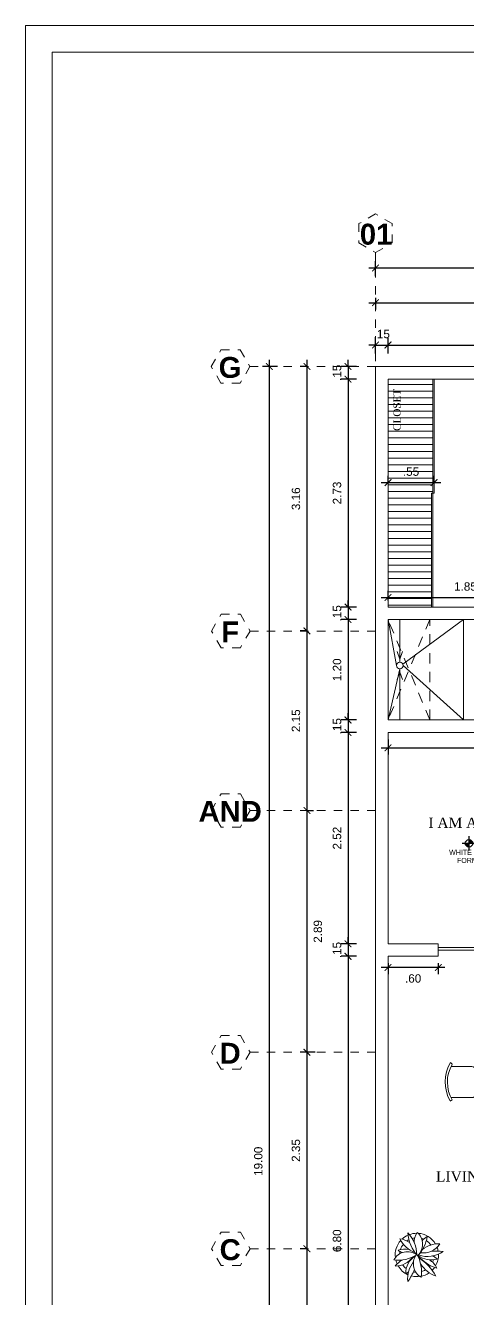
# Model space of a CAD drawing. Header units: millimetres. Extents: x -59 to 123, y 54 to 155.
# Drawn here: x -58.94 to -53.66, y 139.39 to 154.61 of the extents above; entities that cross this region are included whole.
import ezdxf

# ---------------------------------------------------------------- set-up
doc = ezdxf.new("R2010")
doc.units = ezdxf.units.MM
for name, pattern in [('ACAD_ISO02W100', [15, 12, -3]), ('CONTINUA', [0]), ('HIDDEN2', [0.1875, 0.125, -0.0625])]:
    doc.linetypes.add(name, pattern=pattern)
doc.layers.get('0').update_dxf_attribs({"lineweight": 9})
doc.layers.get('Defpoints').update_dxf_attribs({"lineweight": 0})
for name, color, linetype in [('A-COT', 8, 'Continuous'), ('A-IND niveles', 8, 'Continuous'), ('A-PROY', 8, 'HIDDEN2'), ('A-TEX 010', 7, 'Continuous')]:
    doc.layers.add(name, color=color, linetype=linetype)
for name, color, linetype, lineweight in [('DET-CORTE', 86, 'Continuous', 50), ('EJES', 6, 'ACAD_ISO02W100', 5), ('HP-Mobiliario', 251, 'Continuous', 0), ('mobiliario', 7, 'Continuous', 0), ('MUROS', 7, 'Continuous', 80), ('TEXTO1', 7, 'Continuous', 0), ('VIDRIO', 7, 'Continuous', 5)]:
    doc.layers.add(name, color=color, linetype=linetype, lineweight=lineweight)
doc.styles.add('ARIAL', font='arial.ttf')
doc.styles.add('ROMANS', font='ROMANS.SHX', dxfattribs={"width": 1.35, "height": 0.29})
doc.styles.add('STILUS', font='arial.ttf')
doc.styles.add('style1', font='arial.ttf', dxfattribs={"height": 0.1})
doc.dimstyles.new('luis1', dxfattribs={"dimtxt": 0.1, "dimasz": 0.08, "dimexe": 0.08, "dimexo": 0.08, "dimgap": 0.08, "dimtad": 2, "dimzin": 4, "dimdsep": 46, "dimtxsty": 'style1', "dimblk": 'ARCHTICK', "dimcen": 2, "dimdle": 0.08, "dimclrd": 256, "dimclre": 256, "dimclrt": 256, "dimadec": 0, "dimazin": 1, "dimtfac": 1, "dimtix": 1, "dimtmove": 0, "dimatfit": 3, "dimfxl": 1, "dimtolj": 1, "dimarcsym": 0})

# ---------------------------------------------------------------- blocks, each defined once
blk = doc.blocks.new('A$C5137030B')
at = {"layer": 'mobiliario'}
for p, q in [((0.51, 2.162), (0.525, 2.141)), ((0.551, 2.149), (0.551, 1.905)), ((0.923, 1.905), (0.923, 2.149)), ((0.95, 2.141), (0.971, 2.158)), ((0.383, 0.375), (0.383, 1.845)), ((0.383, 1.845), (1.101, 1.845)), ((0.588, 1.868), (0.886, 1.868)), ((1.101, 1.845), (1.101, 0.375)), ((0.083, 1.666), (0.066, 1.688)), ((1.402, 1.688), (1.157, 1.688)), ((1.415, 1.729), (1.393, 1.715)), ((0.319, 1.639), (0.075, 1.639)), ((0.356, 1.305), (0.356, 1.602)), ((1.12, 1.651), (1.12, 1.353)), ((0.062, 1.227), (0.083, 1.241)), ((0.075, 1.268), (0.319, 1.268)), ((1.157, 1.316), (1.402, 1.316)), ((1.393, 1.29), (1.41, 1.268)), ((0.083, 0.942), (0.066, 0.964)), ((0.319, 0.915), (0.075, 0.915)), ((1.12, 0.927), (1.12, 0.629)), ((1.402, 0.964), (1.157, 0.964)), ((1.415, 1.005), (1.393, 0.99)), ((0.356, 0.581), (0.356, 0.878)), ((0.062, 0.503), (0.083, 0.517)), ((0.075, 0.544), (0.319, 0.544)), ((1.157, 0.592), (1.402, 0.592)), ((1.393, 0.565), (1.41, 0.544)), ((1.101, 0.375), (0.383, 0.375)), ((0.561, 0.319), (0.561, 0.075)), ((0.896, 0.356), (0.598, 0.356)), ((0.933, 0.075), (0.933, 0.319)), ((0.535, 0.083), (0.513, 0.066)), ((0.974, 0.062), (0.959, 0.083))]:
    blk.add_line(p, q, dxfattribs=at)
for centre, radius, start, end in [((0.737, 1.776), 0.448, 58.5054, 120.4019), ((0.737, 1.776), 0.421, 60.0817, 120.6821), ((0.588, 1.905), 0.0372, 180, 270), ((0.886, 1.905), 0.0372, 270, 0), ((0.448, 1.454), 0.448, 148.5054, 210.4019), ((1.157, 1.651), 0.0372, 90, 180), ((1.028, 1.502), 0.421, 330.0817, 30.6821), ((1.028, 1.502), 0.448, 328.5054, 30.4019), ((0.448, 1.454), 0.421, 150.0817, 210.6821), ((0.319, 1.602), 0.0372, 0, 90), ((0.319, 1.305), 0.0372, 270, 0), ((1.157, 1.353), 0.0372, 180, 270), ((0.448, 0.729), 0.448, 148.5054, 210.4019), ((0.448, 0.729), 0.421, 150.0817, 210.6821), ((0.319, 0.878), 0.0372, 0, 90), ((1.157, 0.927), 0.0372, 90, 180), ((1.028, 0.778), 0.421, 330.0817, 30.6821), ((1.028, 0.778), 0.448, 328.5054, 30.4019), ((1.157, 0.629), 0.0372, 180, 270), ((0.319, 0.581), 0.0372, 270, 0), ((0.598, 0.319), 0.0372, 90, 180), ((0.896, 0.319), 0.0372, 0, 90), ((0.747, 0.448), 0.448, 238.5054, 300.4019), ((0.747, 0.448), 0.421, 240.0817, 300.6821)]:
    blk.add_arc(centre, radius, start, end, dxfattribs=at)
blk = doc.blocks.new('A$C35FC679C')
at = {"layer": 'mobiliario'}
for centre, major_axis, start_param, end_param in [((0.275, 0.318), (-0.183, 0.183), 0.051086, 0.909468), ((0.37, 0.655), (0.234, 0.234), 2.807945, 3.559162), ((0.053, 0.276), (-0.166, 0.166), -1.394739, -0.871978), ((0.275, 0.318), (-0.183, 0.183), -0.365862, -0.03183), ((0.275, 0.318), (0.146, 0.146), 1.271239, 1.398804), ((0.576, 0.594), (0.288, 0.288), 2.381853, 3.132124), ((-0.132, 0.308), (-0.288, 0.288), 3.952649, 4.669739), ((0.275, 0.318), (0.183, 0.183), 0.797223, 1.134269), ((0.275, 0.318), (0.146, 0.146), 0.909973, 1.067965), ((0.43, 0.479), (-0.132, 0.132), 0.167501, 0.86755), ((0.157, 0.446), (-0.132, 0.132), 3.094325, 4.784748), ((-0.091, 0.63), (0.353, 0.353), 4.785521, 5.315946), ((0.275, 0.318), (0.183, 0.183), 6.02824, 7.016873), ((0.275, 0.318), (-0.146, 0.146), -1.199158, -1.042094), ((0.518, 0.347), (0.16, 0.16), 1.337852, 1.698718), ((0.275, 0.318), (-0.146, 0.146), 4.538164, 4.923401), ((0.164, 0.17), (-0.132, 0.132), -1.418119, 0.293643), ((0.052, 0.662), (0.288, 0.288), 3.797997, 4.502305), ((0.14, 0.114), (-0.194, 0.194), -0.937031, -0.455009), ((0.191, 0.58), (0.177, 0.177), 3.331376, 3.563389), ((0.275, 0.318), (-0.146, 0.146), 0.584922, 0.72824), ((0.275, 0.318), (0.146, 0.146), 1.683254, 2.05202), ((0.377, 0.104), (-0.166, 0.166), -0.270571, 0.843169), ((0.42, 0.212), (0.132, 0.132), 1.775543, 3.400298), ((-0.076, 0.117), (-0.288, 0.288), 3.763059, 4.467367), ((0.447, 0.534), (0.194, 0.194), 3.309542, 4.190301), ((0.663, 0.637), (0.353, 0.353), 3.077982, 3.622898), ((0.397, 0.647), (0.245, 0.245), 3.630658, 4.513959), ((0.351, 0.577), (-0.166, 0.166), 2.21188, 3.369461), ((0.544, 0.122), (0.234, 0.234), 0.766198, 1.445373), ((0.502, -0.232), (-0.422, 0.422), -0.932448, -0.695335), ((0.365, 0.073), (0.177, 0.177), 0.122703, 0.408865), ((0.275, 0.318), (0.146, 0.146), 5.381139, 5.463081), ((0.275, 0.318), (0.183, 0.183), 4.969783, 5.537943), ((0.275, 0.318), (0.183, 0.183), 5.676028, 5.861613), ((0.018, 0.436), (0.177, 0.177), 3.921465, 4.892716), ((0.235, 0.02), (-0.194, 0.194), -0.261765, 0.135081), ((0.275, 0.318), (0.183, 0.183), 2.599723, 2.77898), ((0.275, 0.318), (-0.183, 0.183), 1.311404, 1.930218), ((0.275, 0.318), (-0.146, 0.146), 1.092541, 1.137504), ((0.275, 0.318), (-0.146, 0.146), 1.385002, 1.687797), ((0.511, 0.03), (-0.245, 0.245), 0.133267, 0.873255), ((-0.021, -0.222), (0.422, 0.422), 6.001395, 6.507374), ((0.615, 0.394), (0.245, 0.245), 2.917221, 3.59382), ((0.308, 0.066), (0.16, 0.16), 5.927989, 6.537035), ((0.275, 0.318), (0.146, 0.146), 4.730852, 4.837244), ((0.275, 0.318), (0.183, 0.183), 4.706544, 4.887542), ((0.275, 0.318), (-0.146, 0.146), 3.492902, 3.652356), ((-0.044, 0.364), (0.234, 0.234), 4.523092, 4.652415), ((-0.311, 0.359), (0.422, 0.422), 4.851626, 5.129163), ((0.275, 0.318), (0.183, 0.183), 3.671632, 4.53098), ((0.275, 0.318), (0.146, 0.146), 3.725409, 3.865505), ((0.275, 0.318), (-0.146, 0.146), 2.629977, 2.881634)]:
    blk.add_ellipse(centre, major_axis=major_axis, ratio=1, start_param=start_param, end_param=end_param, dxfattribs=at)
blk = doc.blocks.new('A$C37766BCA')
blk.add_line((0, 0.181), (1.22, 0.181))
blk.add_lwpolyline([(0.174, 0), (0.174, 0.361)])
at = {"const_width": 0.0923}
for points in [[(0.128, 0.181, 0.414214), (0.174, 0.135)], [(0.221, 0.181, 0.414214), (0.174, 0.227, 0.414214)]]:
    blk.add_lwpolyline(points, format="xyb", dxfattribs=at)
blk.add_circle((0.174, 0.181), 0.0923)
blk = doc.blocks.new('_ArchTick')
at = {"color": 0, "linetype": 'ByBlock', "const_width": 0.15}
blk.add_lwpolyline([(-0.5, -0.5), (0.5, 0.5)], dxfattribs=at)
blk = doc.blocks.new('*D166')
at = {"layer": 'A-COT', "linetype": 'Continuous', "lineweight": -2, "transparency": 16777216}
for p, q in [((-54.756, 150.689), (-54.756, 150.869)), ((-54.606, 150.689), (-54.606, 150.869)), ((-54.756, 150.789), (-54.836, 150.789)), ((-54.756, 150.789), (-54.606, 150.789)), ((-54.606, 150.789), (-54.526, 150.789))]:
    blk.add_line(p, q, dxfattribs=at)
at = {"layer": 'Defpoints', "color": 0, "linetype": 'CONTINUA', "transparency": 16777216}
for p in [(-54.606, 150.789), (-54.756, 150.532), (-54.606, 150.382)]:
    blk.add_point(p, dxfattribs=at)
at = {"layer": 'A-COT', "linetype": 'CONTINUA', "lineweight": -2, "transparency": 16777216, "xscale": 0.08, "yscale": 0.08, "zscale": 0.08}
blk.add_blockref('_ArchTick', (-54.756, 150.789), dxfattribs=at)
at = {"layer": 'A-COT', "linetype": 'CONTINUA', "lineweight": -2, "transparency": 16777216, "xscale": 0.08, "yscale": 0.08, "zscale": 0.08, "rotation": 180}
blk.add_blockref('_ArchTick', (-54.606, 150.789), dxfattribs=at)
at = {"layer": 'A-COT', "linetype": 'CONTINUA', "lineweight": 5, "transparency": 16777216, "insert": (-54.681, 150.92), "char_height": 0.1, "attachment_point": 5, "style": 'style1'}
blk.add_mtext('\\A1;.15', dxfattribs=at)
blk = doc.blocks.new('*D167')
at = {"layer": 'A-COT', "linetype": 'Continuous', "lineweight": -2, "transparency": 16777216}
for p, q in [((-54.756, 151.61), (-54.756, 151.79)), ((-46.256, 151.61), (-46.256, 151.79)), ((-54.836, 151.71), (-46.176, 151.71))]:
    blk.add_line(p, q, dxfattribs=at)
at = {"layer": 'Defpoints', "color": 0, "linetype": 'CONTINUA', "transparency": 16777216}
for p in [(-46.256, 151.71), (-54.756, 150.532), (-46.256, 150.532)]:
    blk.add_point(p, dxfattribs=at)
at = {"layer": 'A-COT', "linetype": 'CONTINUA', "lineweight": -2, "transparency": 16777216, "xscale": 0.08, "yscale": 0.08, "zscale": 0.08, "rotation": 180}
blk.add_blockref('_ArchTick', (-54.756, 151.71), dxfattribs=at)
at = {"layer": 'A-COT', "linetype": 'CONTINUA', "lineweight": -2, "transparency": 16777216, "xscale": 0.08, "yscale": 0.08, "zscale": 0.08}
blk.add_blockref('_ArchTick', (-46.256, 151.71), dxfattribs=at)
at = {"layer": 'A-COT', "linetype": 'CONTINUA', "lineweight": 5, "transparency": 16777216, "insert": (-50.506, 151.841), "char_height": 0.1, "attachment_point": 5, "style": 'style1'}
blk.add_mtext('\\A1;8.50', dxfattribs=at)
blk = doc.blocks.new('*D168')
at = {"layer": 'A-COT', "linetype": 'Continuous', "lineweight": -2, "transparency": 16777216}
for p, q in [((-54.984, 150.532), (-55.164, 150.532)), ((-55.084, 150.532), (-55.084, 150.612)), ((-55.084, 150.532), (-55.084, 150.382)), ((-54.984, 150.382), (-55.164, 150.382)), ((-55.084, 150.382), (-55.084, 150.302))]:
    blk.add_line(p, q, dxfattribs=at)
at = {"layer": 'Defpoints', "color": 0, "linetype": 'CONTINUA', "transparency": 16777216}
for p in [(-54.831, 150.532), (-55.084, 150.382), (-54.681, 150.382)]:
    blk.add_point(p, dxfattribs=at)
at = {"layer": 'A-COT', "linetype": 'CONTINUA', "lineweight": -2, "transparency": 16777216, "xscale": 0.08, "yscale": 0.08, "zscale": 0.08}
for p, rotation in [((-55.084, 150.532), 270), ((-55.084, 150.382), 90)]:
    blk.add_blockref('_ArchTick', p, dxfattribs=dict(at, rotation=rotation))
at = {"layer": 'A-COT', "linetype": 'CONTINUA', "lineweight": 5, "transparency": 16777216, "insert": (-55.215, 150.457), "char_height": 0.1, "attachment_point": 5, "rotation": 90, "style": 'style1'}
blk.add_mtext('\\A1;.15', dxfattribs=at)
blk = doc.blocks.new('*D170')
at = {"layer": 'A-COT', "linetype": 'Continuous', "lineweight": -2, "transparency": 16777216}
for p, q in [((-55.925, 150.532), (-56.105, 150.532)), ((-56.025, 150.612), (-56.025, 131.452)), ((-55.925, 131.532), (-56.105, 131.532))]:
    blk.add_line(p, q, dxfattribs=at)
at = {"layer": 'Defpoints', "color": 0, "linetype": 'CONTINUA', "transparency": 16777216}
for p in [(-54.756, 150.532), (-56.025, 131.532), (-54.756, 131.532)]:
    blk.add_point(p, dxfattribs=at)
at = {"layer": 'A-COT', "linetype": 'CONTINUA', "lineweight": -2, "transparency": 16777216, "xscale": 0.08, "yscale": 0.08, "zscale": 0.08}
for p, rotation in [((-56.025, 150.532), 90), ((-56.025, 131.532), 270)]:
    blk.add_blockref('_ArchTick', p, dxfattribs=dict(at, rotation=rotation))
at = {"layer": 'A-COT', "linetype": 'CONTINUA', "lineweight": 5, "transparency": 16777216, "insert": (-56.156, 141.032), "char_height": 0.1, "attachment_point": 5, "rotation": 90, "style": 'style1'}
blk.add_mtext('\\A1;19.00', dxfattribs=at)
blk = doc.blocks.new('*D182')
at = {"layer": 'A-COT', "linetype": 'Continuous', "lineweight": -2, "transparency": 16777216}
for p, q in [((-54.984, 150.382), (-55.164, 150.382)), ((-55.084, 150.462), (-55.084, 147.577)), ((-54.984, 147.657), (-55.164, 147.657))]:
    blk.add_line(p, q, dxfattribs=at)
at = {"layer": 'Defpoints', "color": 0, "linetype": 'CONTINUA', "transparency": 16777216}
for p in [(-54.681, 150.382), (-55.084, 147.657), (-54.681, 147.657)]:
    blk.add_point(p, dxfattribs=at)
at = {"layer": 'A-COT', "linetype": 'CONTINUA', "lineweight": -2, "transparency": 16777216, "xscale": 0.08, "yscale": 0.08, "zscale": 0.08}
for p, rotation in [((-55.084, 150.382), 90), ((-55.084, 147.657), 270)]:
    blk.add_blockref('_ArchTick', p, dxfattribs=dict(at, rotation=rotation))
at = {"layer": 'A-COT', "linetype": 'CONTINUA', "lineweight": 5, "transparency": 16777216, "insert": (-55.215, 149.02), "char_height": 0.1, "attachment_point": 5, "rotation": 90, "style": 'style1'}
blk.add_mtext('\\A1;2.73', dxfattribs=at)
blk = doc.blocks.new('*D183')
at = {"layer": 'A-COT', "linetype": 'Continuous', "lineweight": -2, "transparency": 16777216}
for p, q in [((-54.984, 147.657), (-55.164, 147.657)), ((-55.084, 147.657), (-55.084, 147.737)), ((-55.084, 147.657), (-55.084, 147.507)), ((-54.984, 147.507), (-55.164, 147.507)), ((-55.084, 147.507), (-55.084, 147.427))]:
    blk.add_line(p, q, dxfattribs=at)
at = {"layer": 'Defpoints', "color": 0, "linetype": 'CONTINUA', "transparency": 16777216}
for p in [(-54.681, 147.657), (-55.084, 147.507), (-54.681, 147.507)]:
    blk.add_point(p, dxfattribs=at)
at = {"layer": 'A-COT', "linetype": 'CONTINUA', "lineweight": -2, "transparency": 16777216, "xscale": 0.08, "yscale": 0.08, "zscale": 0.08}
for p, rotation in [((-55.084, 147.657), 270), ((-55.084, 147.507), 90)]:
    blk.add_blockref('_ArchTick', p, dxfattribs=dict(at, rotation=rotation))
at = {"layer": 'A-COT', "linetype": 'CONTINUA', "lineweight": 5, "transparency": 16777216, "insert": (-55.215, 147.582), "char_height": 0.1, "attachment_point": 5, "rotation": 90, "style": 'style1'}
blk.add_mtext('\\A1;.15', dxfattribs=at)
blk = doc.blocks.new('*D184')
at = {"layer": 'A-COT', "linetype": 'Continuous', "lineweight": -2, "transparency": 16777216}
for p, q in [((-54.984, 147.507), (-55.164, 147.507)), ((-55.084, 147.587), (-55.084, 146.227)), ((-54.984, 146.307), (-55.164, 146.307))]:
    blk.add_line(p, q, dxfattribs=at)
at = {"layer": 'Defpoints', "color": 0, "linetype": 'CONTINUA', "transparency": 16777216}
for p in [(-54.681, 147.507), (-55.084, 146.307), (-54.681, 146.307)]:
    blk.add_point(p, dxfattribs=at)
at = {"layer": 'A-COT', "linetype": 'CONTINUA', "lineweight": -2, "transparency": 16777216, "xscale": 0.08, "yscale": 0.08, "zscale": 0.08}
for p, rotation in [((-55.084, 147.507), 90), ((-55.084, 146.307), 270)]:
    blk.add_blockref('_ArchTick', p, dxfattribs=dict(at, rotation=rotation))
at = {"layer": 'A-COT', "linetype": 'CONTINUA', "lineweight": 5, "transparency": 16777216, "insert": (-55.215, 146.907), "char_height": 0.1, "attachment_point": 5, "rotation": 90, "style": 'style1'}
blk.add_mtext('\\A1;1.20', dxfattribs=at)
blk = doc.blocks.new('*D185')
at = {"layer": 'A-COT', "linetype": 'Continuous', "lineweight": -2, "transparency": 16777216}
for p, q in [((-54.984, 146.307), (-55.164, 146.307)), ((-55.084, 146.307), (-55.084, 146.387)), ((-55.084, 146.307), (-55.084, 146.157)), ((-54.984, 146.157), (-55.164, 146.157)), ((-55.084, 146.157), (-55.084, 146.077))]:
    blk.add_line(p, q, dxfattribs=at)
at = {"layer": 'Defpoints', "color": 0, "linetype": 'CONTINUA', "transparency": 16777216}
for p in [(-54.681, 146.307), (-55.084, 146.157), (-54.681, 146.157)]:
    blk.add_point(p, dxfattribs=at)
at = {"layer": 'A-COT', "linetype": 'CONTINUA', "lineweight": -2, "transparency": 16777216, "xscale": 0.08, "yscale": 0.08, "zscale": 0.08}
for p, rotation in [((-55.084, 146.307), 270), ((-55.084, 146.157), 90)]:
    blk.add_blockref('_ArchTick', p, dxfattribs=dict(at, rotation=rotation))
at = {"layer": 'A-COT', "linetype": 'CONTINUA', "lineweight": 5, "transparency": 16777216, "insert": (-55.215, 146.232), "char_height": 0.1, "attachment_point": 5, "rotation": 90, "style": 'style1'}
blk.add_mtext('\\A1;.15', dxfattribs=at)
blk = doc.blocks.new('*D186')
at = {"layer": 'A-COT', "linetype": 'Continuous', "lineweight": -2, "transparency": 16777216}
for p, q in [((-55.084, 146.237), (-55.084, 143.552)), ((-54.984, 146.157), (-55.164, 146.157)), ((-54.984, 143.632), (-55.164, 143.632))]:
    blk.add_line(p, q, dxfattribs=at)
at = {"layer": 'Defpoints', "color": 0, "linetype": 'CONTINUA', "transparency": 16777216}
for p in [(-54.681, 146.157), (-55.084, 143.632), (-54.681, 143.632)]:
    blk.add_point(p, dxfattribs=at)
at = {"layer": 'A-COT', "linetype": 'CONTINUA', "lineweight": -2, "transparency": 16777216, "xscale": 0.08, "yscale": 0.08, "zscale": 0.08}
for p, rotation in [((-55.084, 146.157), 90), ((-55.084, 143.632), 270)]:
    blk.add_blockref('_ArchTick', p, dxfattribs=dict(at, rotation=rotation))
at = {"layer": 'A-COT', "linetype": 'CONTINUA', "lineweight": 5, "transparency": 16777216, "insert": (-55.215, 144.895), "char_height": 0.1, "attachment_point": 5, "rotation": 90, "style": 'style1'}
blk.add_mtext('\\A1;2.52', dxfattribs=at)
blk = doc.blocks.new('*D187')
at = {"layer": 'A-COT', "linetype": 'Continuous', "lineweight": -2, "transparency": 16777216}
for p, q in [((-55.084, 143.632), (-55.084, 143.712)), ((-54.984, 143.632), (-55.164, 143.632)), ((-55.084, 143.632), (-55.084, 143.482)), ((-54.984, 143.482), (-55.164, 143.482)), ((-55.084, 143.482), (-55.084, 143.402))]:
    blk.add_line(p, q, dxfattribs=at)
at = {"layer": 'Defpoints', "color": 0, "linetype": 'CONTINUA', "transparency": 16777216}
for p in [(-54.681, 143.632), (-55.084, 143.482), (-54.681, 143.482)]:
    blk.add_point(p, dxfattribs=at)
at = {"layer": 'A-COT', "linetype": 'CONTINUA', "lineweight": -2, "transparency": 16777216, "xscale": 0.08, "yscale": 0.08, "zscale": 0.08}
for p, rotation in [((-55.084, 143.632), 270), ((-55.084, 143.482), 90)]:
    blk.add_blockref('_ArchTick', p, dxfattribs=dict(at, rotation=rotation))
at = {"layer": 'A-COT', "linetype": 'CONTINUA', "lineweight": 5, "transparency": 16777216, "insert": (-55.215, 143.557), "char_height": 0.1, "attachment_point": 5, "rotation": 90, "style": 'style1'}
blk.add_mtext('\\A1;.15', dxfattribs=at)
blk = doc.blocks.new('*D188')
at = {"layer": 'A-COT', "linetype": 'Continuous', "lineweight": -2, "transparency": 16777216}
for p, q in [((-55.084, 143.562), (-55.084, 136.602)), ((-54.984, 143.482), (-55.164, 143.482)), ((-54.984, 136.682), (-55.164, 136.682))]:
    blk.add_line(p, q, dxfattribs=at)
at = {"layer": 'Defpoints', "color": 0, "linetype": 'CONTINUA', "transparency": 16777216}
for p in [(-54.681, 143.482), (-55.084, 136.682), (-54.681, 136.682)]:
    blk.add_point(p, dxfattribs=at)
at = {"layer": 'A-COT', "linetype": 'CONTINUA', "lineweight": -2, "transparency": 16777216, "xscale": 0.08, "yscale": 0.08, "zscale": 0.08}
for p, rotation in [((-55.084, 143.482), 90), ((-55.084, 136.682), 270)]:
    blk.add_blockref('_ArchTick', p, dxfattribs=dict(at, rotation=rotation))
at = {"layer": 'A-COT', "linetype": 'CONTINUA', "lineweight": 5, "transparency": 16777216, "insert": (-55.215, 140.082), "char_height": 0.1, "attachment_point": 5, "rotation": 90, "style": 'style1'}
blk.add_mtext('\\A1;6.80', dxfattribs=at)
blk = doc.blocks.new('*D192')
at = {"layer": 'A-COT', "linetype": 'Continuous', "lineweight": -2, "transparency": 16777216}
for p, q in [((-54.606, 150.689), (-54.606, 150.869)), ((-49.306, 150.689), (-49.306, 150.869)), ((-54.686, 150.789), (-49.226, 150.789))]:
    blk.add_line(p, q, dxfattribs=at)
at = {"layer": 'Defpoints', "color": 0, "linetype": 'CONTINUA', "transparency": 16777216}
for p in [(-49.306, 150.789), (-54.606, 150.382), (-49.306, 150.382)]:
    blk.add_point(p, dxfattribs=at)
at = {"layer": 'A-COT', "linetype": 'CONTINUA', "lineweight": -2, "transparency": 16777216, "xscale": 0.08, "yscale": 0.08, "zscale": 0.08, "rotation": 180}
blk.add_blockref('_ArchTick', (-54.606, 150.789), dxfattribs=at)
at = {"layer": 'A-COT', "linetype": 'CONTINUA', "lineweight": -2, "transparency": 16777216, "xscale": 0.08, "yscale": 0.08, "zscale": 0.08}
blk.add_blockref('_ArchTick', (-49.306, 150.789), dxfattribs=at)
at = {"layer": 'A-COT', "linetype": 'CONTINUA', "lineweight": 5, "transparency": 16777216, "insert": (-51.956, 150.92), "char_height": 0.1, "attachment_point": 5, "style": 'style1'}
blk.add_mtext('\\A1;5.30', dxfattribs=at)
blk = doc.blocks.new('*D219')
at = {"layer": 'A-COT', "linetype": 'Continuous', "lineweight": -2, "transparency": 16777216}
for p, q in [((-54.686, 149.144), (-53.976, 149.144)), ((-54.606, 149.144), (-54.606, 149.224)), ((-54.056, 149.144), (-54.056, 149.224))]:
    blk.add_line(p, q, dxfattribs=at)
at = {"layer": 'Defpoints', "color": 0, "linetype": 'CONTINUA', "transparency": 16777216}
for p in [(-54.606, 149.129), (-54.056, 149.144), (-54.056, 149.129)]:
    blk.add_point(p, dxfattribs=at)
at = {"layer": 'A-COT', "linetype": 'CONTINUA', "lineweight": -2, "transparency": 16777216, "xscale": 0.08, "yscale": 0.08, "zscale": 0.08, "rotation": 180}
blk.add_blockref('_ArchTick', (-54.606, 149.144), dxfattribs=at)
at = {"layer": 'A-COT', "linetype": 'CONTINUA', "lineweight": -2, "transparency": 16777216, "xscale": 0.08, "yscale": 0.08, "zscale": 0.08}
blk.add_blockref('_ArchTick', (-54.056, 149.144), dxfattribs=at)
at = {"layer": 'A-COT', "linetype": 'CONTINUA', "lineweight": 5, "transparency": 16777216, "insert": (-54.331, 149.275), "char_height": 0.1, "attachment_point": 5, "style": 'style1'}
blk.add_mtext('\\A1;.55', dxfattribs=at)
blk = doc.blocks.new('*D220')
at = {"layer": 'A-COT', "linetype": 'Continuous', "lineweight": -2, "transparency": 16777216}
for p, q in [((-54.686, 147.771), (-52.676, 147.771)), ((-54.606, 147.737), (-54.606, 147.851)), ((-52.756, 147.737), (-52.756, 147.851))]:
    blk.add_line(p, q, dxfattribs=at)
at = {"layer": 'Defpoints', "color": 0, "linetype": 'CONTINUA', "transparency": 16777216}
for p in [(-52.756, 147.771), (-54.606, 147.657), (-52.756, 147.657)]:
    blk.add_point(p, dxfattribs=at)
at = {"layer": 'A-COT', "linetype": 'CONTINUA', "lineweight": -2, "transparency": 16777216, "xscale": 0.08, "yscale": 0.08, "zscale": 0.08, "rotation": 180}
blk.add_blockref('_ArchTick', (-54.606, 147.771), dxfattribs=at)
at = {"layer": 'A-COT', "linetype": 'CONTINUA', "lineweight": -2, "transparency": 16777216, "xscale": 0.08, "yscale": 0.08, "zscale": 0.08}
blk.add_blockref('_ArchTick', (-52.756, 147.771), dxfattribs=at)
at = {"layer": 'A-COT', "linetype": 'CONTINUA', "lineweight": 5, "transparency": 16777216, "insert": (-53.681, 147.902), "char_height": 0.1, "attachment_point": 5, "style": 'style1'}
blk.add_mtext('\\A1;1.85', dxfattribs=at)
blk = doc.blocks.new('*D239')
at = {"layer": 'A-COT', "linetype": 'Continuous', "lineweight": -2, "transparency": 16777216}
for p, q in [((-54.686, 145.973), (-51.926, 145.973)), ((-54.606, 146.073), (-54.606, 145.893)), ((-52.006, 146.073), (-52.006, 145.893))]:
    blk.add_line(p, q, dxfattribs=at)
at = {"layer": 'Defpoints', "color": 0, "linetype": 'CONTINUA', "transparency": 16777216}
for p in [(-54.606, 146.157), (-52.006, 146.157), (-52.006, 145.973)]:
    blk.add_point(p, dxfattribs=at)
at = {"layer": 'A-COT', "linetype": 'CONTINUA', "lineweight": -2, "transparency": 16777216, "xscale": 0.08, "yscale": 0.08, "zscale": 0.08, "rotation": 180}
blk.add_blockref('_ArchTick', (-54.606, 145.973), dxfattribs=at)
at = {"layer": 'A-COT', "linetype": 'CONTINUA', "lineweight": -2, "transparency": 16777216, "xscale": 0.08, "yscale": 0.08, "zscale": 0.08}
blk.add_blockref('_ArchTick', (-52.006, 145.973), dxfattribs=at)
at = {"layer": 'A-COT', "linetype": 'CONTINUA', "lineweight": 5, "transparency": 16777216, "insert": (-53.306, 145.842), "char_height": 0.1, "attachment_point": 5, "style": 'style1'}
blk.add_mtext('\\A1;2.60', dxfattribs=at)
blk = doc.blocks.new('*D267')
at = {"layer": 'A-COT', "linetype": 'Continuous', "lineweight": -2, "transparency": 16777216}
for p, q in [((-53.926, 143.348), (-54.686, 143.348)), ((-54.606, 143.402), (-54.606, 143.268)), ((-54.006, 143.402), (-54.006, 143.268))]:
    blk.add_line(p, q, dxfattribs=at)
at = {"layer": 'Defpoints', "color": 0, "linetype": 'CONTINUA', "transparency": 16777216}
for p in [(-54.606, 143.482), (-54.606, 143.348), (-54.006, 143.482)]:
    blk.add_point(p, dxfattribs=at)
at = {"layer": 'A-COT', "linetype": 'CONTINUA', "lineweight": -2, "transparency": 16777216, "xscale": 0.08, "yscale": 0.08, "zscale": 0.08, "rotation": 180}
blk.add_blockref('_ArchTick', (-54.606, 143.348), dxfattribs=at)
at = {"layer": 'A-COT', "linetype": 'CONTINUA', "lineweight": -2, "transparency": 16777216, "xscale": 0.08, "yscale": 0.08, "zscale": 0.08}
blk.add_blockref('_ArchTick', (-54.006, 143.348), dxfattribs=at)
at = {"layer": 'A-COT', "linetype": 'CONTINUA', "lineweight": 5, "transparency": 16777216, "insert": (-54.306, 143.217), "char_height": 0.1, "attachment_point": 5, "style": 'style1'}
blk.add_mtext('\\A1;.60', dxfattribs=at)
blk = doc.blocks.new('*D1197')
at = {"layer": 'A-COT', "linetype": 'Continuous', "lineweight": -2, "transparency": 16777216}
for p, q in [((-55.575, 150.532), (-55.655, 150.532)), ((-55.575, 150.612), (-55.575, 147.291)), ((-55.575, 147.371), (-55.655, 147.371))]:
    blk.add_line(p, q, dxfattribs=at)
at = {"layer": 'Defpoints', "color": 0, "linetype": 'CONTINUA', "transparency": 16777216}
for p in [(-55.506, 150.532), (-55.575, 147.371), (-55.506, 147.371)]:
    blk.add_point(p, dxfattribs=at)
at = {"layer": 'A-COT', "linetype": 'CONTINUA', "lineweight": -2, "transparency": 16777216, "xscale": 0.08, "yscale": 0.08, "zscale": 0.08}
for p, rotation in [((-55.575, 150.532), 90), ((-55.575, 147.371), 270)]:
    blk.add_blockref('_ArchTick', p, dxfattribs=dict(at, rotation=rotation))
at = {"layer": 'A-COT', "linetype": 'CONTINUA', "lineweight": 5, "transparency": 16777216, "insert": (-55.706, 148.951), "char_height": 0.1, "attachment_point": 5, "rotation": 90, "style": 'style1'}
blk.add_mtext('\\A1;3.16', dxfattribs=at)
blk = doc.blocks.new('*D1198')
at = {"layer": 'A-COT', "linetype": 'Continuous', "lineweight": -2, "transparency": 16777216}
for p, q in [((-55.575, 147.371), (-55.655, 147.371)), ((-55.575, 147.451), (-55.575, 145.145)), ((-55.575, 145.225), (-55.495, 145.225))]:
    blk.add_line(p, q, dxfattribs=at)
at = {"layer": 'Defpoints', "color": 0, "linetype": 'CONTINUA', "transparency": 16777216}
for p in [(-55.506, 147.371), (-55.575, 145.225), (-55.575, 145.225)]:
    blk.add_point(p, dxfattribs=at)
at = {"layer": 'A-COT', "linetype": 'CONTINUA', "lineweight": -2, "transparency": 16777216, "xscale": 0.08, "yscale": 0.08, "zscale": 0.08}
for p, rotation in [((-55.575, 147.371), 90), ((-55.575, 145.225), 270)]:
    blk.add_blockref('_ArchTick', p, dxfattribs=dict(at, rotation=rotation))
at = {"layer": 'A-COT', "linetype": 'CONTINUA', "lineweight": 5, "transparency": 16777216, "insert": (-55.706, 146.298), "char_height": 0.1, "attachment_point": 5, "rotation": 90, "style": 'style1'}
blk.add_mtext('\\A1;2.15', dxfattribs=at)
blk = doc.blocks.new('*D1199')
at = {"layer": 'A-COT', "linetype": 'Continuous', "lineweight": -2, "transparency": 16777216}
for p, q in [((-55.575, 145.305), (-55.575, 142.255)), ((-55.575, 145.225), (-55.495, 145.225)), ((-55.475, 142.335), (-55.655, 142.335))]:
    blk.add_line(p, q, dxfattribs=at)
at = {"layer": 'Defpoints', "color": 0, "linetype": 'CONTINUA', "transparency": 16777216}
for p in [(-55.575, 145.225), (-55.575, 142.335), (-55.176, 142.335)]:
    blk.add_point(p, dxfattribs=at)
at = {"layer": 'A-COT', "linetype": 'CONTINUA', "lineweight": -2, "transparency": 16777216, "xscale": 0.08, "yscale": 0.08, "zscale": 0.08}
for p, rotation in [((-55.575, 145.225), 90), ((-55.575, 142.335), 270)]:
    blk.add_blockref('_ArchTick', p, dxfattribs=dict(at, rotation=rotation))
at = {"layer": 'A-COT', "linetype": 'CONTINUA', "lineweight": 5, "transparency": 16777216, "insert": (-55.444, 143.78), "char_height": 0.1, "attachment_point": 5, "rotation": 90, "style": 'style1'}
blk.add_mtext('\\A1;2.89', dxfattribs=at)
blk = doc.blocks.new('*D1200')
at = {"layer": 'A-COT', "linetype": 'Continuous', "lineweight": -2, "transparency": 16777216}
for p, q in [((-55.475, 142.335), (-55.655, 142.335)), ((-55.575, 142.415), (-55.575, 139.907)), ((-55.575, 139.987), (-55.655, 139.987))]:
    blk.add_line(p, q, dxfattribs=at)
at = {"layer": 'Defpoints', "color": 0, "linetype": 'CONTINUA', "transparency": 16777216}
for p in [(-55.176, 142.335), (-55.575, 139.987), (-55.505, 139.987)]:
    blk.add_point(p, dxfattribs=at)
at = {"layer": 'A-COT', "linetype": 'CONTINUA', "lineweight": -2, "transparency": 16777216, "xscale": 0.08, "yscale": 0.08, "zscale": 0.08}
for p, rotation in [((-55.575, 142.335), 90), ((-55.575, 139.987), 270)]:
    blk.add_blockref('_ArchTick', p, dxfattribs=dict(at, rotation=rotation))
at = {"layer": 'A-COT', "linetype": 'CONTINUA', "lineweight": 5, "transparency": 16777216, "insert": (-55.706, 141.161), "char_height": 0.1, "attachment_point": 5, "rotation": 90, "style": 'style1'}
blk.add_mtext('\\A1;2.35', dxfattribs=at)
blk = doc.blocks.new('*D1201')
at = {"layer": 'A-COT', "linetype": 'Continuous', "lineweight": -2, "transparency": 16777216}
for p, q in [((-55.575, 140.067), (-55.575, 136.533)), ((-55.575, 139.987), (-55.655, 139.987)), ((-55.575, 136.613), (-55.655, 136.613))]:
    blk.add_line(p, q, dxfattribs=at)
at = {"layer": 'Defpoints', "color": 0, "linetype": 'CONTINUA', "transparency": 16777216}
for p in [(-55.505, 139.987), (-55.575, 136.613), (-55.505, 136.613)]:
    blk.add_point(p, dxfattribs=at)
at = {"layer": 'A-COT', "linetype": 'CONTINUA', "lineweight": -2, "transparency": 16777216, "xscale": 0.08, "yscale": 0.08, "zscale": 0.08}
for p, rotation in [((-55.575, 139.987), 90), ((-55.575, 136.613), 270)]:
    blk.add_blockref('_ArchTick', p, dxfattribs=dict(at, rotation=rotation))
at = {"layer": 'A-COT', "linetype": 'CONTINUA', "lineweight": 5, "transparency": 16777216, "insert": (-55.706, 138.3), "char_height": 0.1, "attachment_point": 5, "rotation": 90, "style": 'style1'}
blk.add_mtext('\\A1;3.37', dxfattribs=at)
blk = doc.blocks.new('*D1210')
at = {"layer": 'A-COT', "linetype": 'Continuous', "lineweight": -2, "transparency": 16777216}
for p, q in [((-54.836, 151.294), (-50.601, 151.294)), ((-54.756, 151.354), (-54.756, 151.214)), ((-50.681, 151.354), (-50.681, 151.214))]:
    blk.add_line(p, q, dxfattribs=at)
at = {"layer": 'Defpoints', "color": 0, "linetype": 'CONTINUA', "transparency": 16777216}
for p in [(-54.756, 151.434), (-50.681, 151.434), (-50.681, 151.294)]:
    blk.add_point(p, dxfattribs=at)
at = {"layer": 'A-COT', "linetype": 'CONTINUA', "lineweight": -2, "transparency": 16777216, "xscale": 0.08, "yscale": 0.08, "zscale": 0.08, "rotation": 180}
blk.add_blockref('_ArchTick', (-54.756, 151.294), dxfattribs=at)
at = {"layer": 'A-COT', "linetype": 'CONTINUA', "lineweight": -2, "transparency": 16777216, "xscale": 0.08, "yscale": 0.08, "zscale": 0.08}
blk.add_blockref('_ArchTick', (-50.681, 151.294), dxfattribs=at)
at = {"layer": 'A-COT', "linetype": 'CONTINUA', "lineweight": 5, "transparency": 16777216, "insert": (-52.718, 151.163), "char_height": 0.1, "attachment_point": 5, "style": 'style1'}
blk.add_mtext('\\A1;4.08', dxfattribs=at)

msp = doc.modelspace()

# ---------------------------------------------------------------- hatches: boundary and pattern name
at = {"layer": 'mobiliario', "lineweight": 5}
h = msp.add_hatch(dxfattribs=at)
h.set_pattern_fill('_USER', color=256, scale=0.08, pattern_type=0)
h.set_pattern_definition([(360, (-3.26085, 326.958084), (1e-17, 0.08), [])])
h.paths.add_polyline_path([(-54.0706, 149.0198), (-54.0706, 150.3823), (-54.6056, 150.3823), (-54.6056, 147.6573), (-54.0856, 147.6573), (-54.0856, 149.0198)])

# ---------------------------------------------------------------- linework, layer by layer
at = {"lineweight": 5}
msp.add_line((-53.7056, 147.5073), (-53.7056, 146.3073), dxfattribs=at)
at = {"layer": 'A-COT', "lineweight": 5}
for p, q in [((-54.6056, 147.5073), (-54.5056, 146.9573)), ((-54.4656, 146.9973), (-54.4656, 147.5073)), ((-54.4296, 146.9748), (-53.7056, 147.5073)), ((-54.4656, 147.0359), (-54.4976, 147.1248)), ((-54.4656, 147.0359), (-54.4336, 147.1248)), ((-54.4656, 146.9173), (-54.6056, 146.3073)), ((-54.4656, 146.8787), (-54.4976, 146.7898)), ((-54.4656, 146.9173), (-54.4656, 146.3073)), ((-54.4656, 146.8787), (-54.4336, 146.7898)), ((-54.4256, 146.9573), (-53.7056, 146.3073))]:
    msp.add_line(p, q, dxfattribs=at)
msp.add_circle((-54.4656, 146.9573), 0.04, dxfattribs=at)
at = {"layer": 'A-PROY', "lineweight": 5}
for p, q in [((-54.1056, 146.3073), (-54.6056, 147.5073)), ((-54.1056, 147.5073), (-54.6056, 146.3073))]:
    msp.add_line(p, q, dxfattribs=at)
msp.add_lwpolyline([(-54.6056, 146.3073), (-54.1056, 146.3073), (-54.1056, 147.5073), (-54.6056, 147.5073), (-54.6056, 146.3073)], dxfattribs=at)
at = {"layer": 'Defpoints', "lineweight": 5, "ltscale": 0.5}
msp.add_lwpolyline([(-58.9383, 124.826), (-14.6883, 124.826), (-14.6883, 154.6086), (-58.9383, 154.6086)], close=True, dxfattribs=at)
at = {"layer": 'DET-CORTE', "lineweight": 5, "ltscale": 0.5}
msp.add_lwpolyline([(-58.6204, 125.144), (-15.0063, 125.144), (-15.0063, 154.2907), (-58.6204, 154.2907)], close=True, dxfattribs=at)
at = {"layer": 'EJES', "lineweight": 5, "ltscale": 0.003}
for p, q in [((-54.7556, 151.8941), (-54.7556, 150.5323)), ((-56.2565, 150.5323), (-54.7556, 150.5323)), ((-56.2551, 147.3705), (-54.7542, 147.3705)), ((-56.2551, 145.2255), (-54.7542, 145.2255)), ((-56.2551, 142.3347), (-54.7542, 142.3347)), ((-56.2551, 139.9867), (-54.7542, 139.9867))]:
    msp.add_line(p, q, dxfattribs=at)
for points in [[(-54.5559, 152.2399), (-54.7556, 152.3551), (-54.9552, 152.2399), (-54.9552, 152.0094), (-54.7556, 151.8941), (-54.5559, 152.0094)], [(-56.6022, 150.3327), (-56.7175, 150.5323), (-56.6022, 150.7319), (-56.3717, 150.7319), (-56.2565, 150.5323), (-56.3717, 150.3327)], [(-56.6008, 147.1709), (-56.7161, 147.3705), (-56.6008, 147.5702), (-56.3703, 147.5702), (-56.2551, 147.3705), (-56.3703, 147.1709)], [(-56.6008, 145.0259), (-56.7161, 145.2255), (-56.6008, 145.4251), (-56.3703, 145.4251), (-56.2551, 145.2255), (-56.3703, 145.0259)], [(-56.6008, 142.1351), (-56.7161, 142.3347), (-56.6008, 142.5344), (-56.3703, 142.5344), (-56.2551, 142.3347), (-56.3703, 142.1351)], [(-56.6008, 139.7871), (-56.7161, 139.9867), (-56.6008, 140.1863), (-56.3703, 140.1863), (-56.2551, 139.9867), (-56.3703, 139.7871)]]:
    msp.add_lwpolyline(points, close=True, dxfattribs=at)
at = {"layer": 'HP-Mobiliario', "lineweight": 5}
msp.add_line((-54.0056, 147.6573), (-54.6056, 147.6573), dxfattribs=at)
msp.add_line((-54.0056, 147.6573), (-54.6056, 147.6573), dxfattribs=at)
at = {"layer": 'MUROS', "lineweight": 5}
for p, q in [((-49.1556, 150.5323), (-54.7556, 150.5323)), ((-54.7556, 150.5323), (-54.7556, 135.1073)), ((-49.3056, 150.3823), (-54.6056, 150.3823)), ((-54.6056, 150.3823), (-54.6056, 147.6573)), ((-54.6056, 147.6573), (-52.7556, 147.6573)), ((-54.6056, 147.5073), (-52.7556, 147.5073)), ((-54.6056, 146.3073), (-52.0056, 146.3073)), ((-54.6056, 146.1573), (-54.6056, 143.6323)), ((-54.6056, 146.1573), (-52.0056, 146.1573)), ((-54.0056, 143.6323), (-54.6056, 143.6323)), ((-54.0056, 143.4823), (-54.0056, 143.6323)), ((-54.0056, 143.4823), (-54.6056, 143.4823)), ((-54.6056, 143.4823), (-54.6056, 136.6823))]:
    msp.add_line(p, q, dxfattribs=at)
at = {"layer": 'MUROS', "linetype": 'CONTINUA', "lineweight": 5}
msp.add_line((-54.6056, 147.5073), (-54.6056, 146.3073), dxfattribs=at)
at = {"layer": 'VIDRIO', "lineweight": 5}
for p, q in [((-54.0706, 150.3823), (-54.0706, 147.6573)), ((-54.0556, 149.0198), (-54.0556, 150.3823)), ((-54.0706, 149.0198), (-54.0856, 149.0198)), ((-54.0856, 147.6573), (-54.0856, 149.0198)), ((-54.0556, 149.0198), (-54.0706, 149.0198)), ((-53.0056, 143.5873), (-54.0056, 143.5873)), ((-54.0056, 143.5573), (-52.0056, 143.5573))]:
    msp.add_line(p, q, dxfattribs=at)

# ---------------------------------------------------------------- block references
at = {"layer": 'A-IND niveles', "lineweight": 5, "xscale": 0.4800000000000012, "yscale": 0.4800000000000012, "zscale": 0.4800000000000012}
msp.add_blockref('A$C37766BCA', (-53.7218, 144.7462), dxfattribs=at)
at = {"layer": 'mobiliario', "lineweight": 5, "rotation": 90}
msp.add_blockref('A$C5137030B', (-51.6996, 141.2426), dxfattribs=at)
at = {"layer": 'mobiliario', "lineweight": 5}
msp.add_blockref('A$C35FC679C', (-54.5364, 139.5944), dxfattribs=at)

# ---------------------------------------------------------------- texts
at = {"layer": 'A-TEX 010', "lineweight": 5, "insert": (-54.543, 150.014), "char_height": 0.088128, "attachment_point": 2, "rotation": 90, "style": 'ROMANS'}
msp.add_mtext('{\\fTimes New Roman|b0|i0|c0|p18;CLOSET}', dxfattribs=at)
at = {"layer": 'A-TEX 010', "lineweight": 5, "char_height": 0.1224, "attachment_point": 2, "style": 'ROMANS'}
for s, insert in [('{\\fTimes New Roman|b0|i0|c0|p18;I AM A STUDENT}', (-53.387, 145.1397)), ('{\\fTimes New Roman|b0|i0|c0|p18;LIVING ROOM - DINING ROOM}', (-52.7073, 140.9125))]:
    msp.add_mtext(s, dxfattribs=dict(at, insert=insert))
at = {"layer": 'EJES', "lineweight": 5, "char_height": 0.25, "width": 0.015384, "attachment_point": 2, "style": 'STILUS'}
for s, insert in [('{\\fArial|b1|i0|c0|p34;01}', (-54.7485, 152.2387)), ('{\\fArial|b1|i0|c0|p34;G}', (-56.4941, 150.6463)), ('{\\fArial|b1|i0|c0|p34;F}', (-56.4926, 147.4846)), ('{\\fArial|b1|i0|c0|p34;AND}', (-56.4926, 145.3396)), ('{\\fArial|b1|i0|c0|p34;D}', (-56.4926, 142.4488)), ('{\\fArial|b1|i0|c0|p34;C}', (-56.4926, 140.1008))]:
    msp.add_mtext(s, dxfattribs=dict(at, insert=insert))
at = {"layer": 'TEXTO1', "lineweight": 5, "style": 'ARIAL'}
for s, p in [('WHITE CERAMIC FLOOR', (-53.8763, 144.695)), ('FORMAT 45 X 45', (-53.7822, 144.5979))]:
    msp.add_text(s, height=0.06048, dxfattribs=at).set_placement(p)

# ---------------------------------------------------------------- dimensions: what is measured, and where the dimension line sits
at = {"layer": 'A-COT', "linetype": 'CONTINUA', "lineweight": 5}
for base, p1, p2, override, picture, middle in [((-46.2556, 151.7095), (-54.7556, 150.5323), (-46.2556, 150.5323), {"dimfxl": 0.1, "dimfxlon": 1, "dimarcsym": 2}, '*D167', (-50.5056, 151.8406)), ((-50.6805718784, 151.2943481055), (-54.7555718821, 151.4336909301), (-50.6805718784, 151.4336909301), {"dimfxl": 0.18, "dimfxlon": 1, "dimarcsym": 2}, '*D1210', (-52.7180718803, 151.1632908068)), ((-54.6056, 150.7886), (-54.7556, 150.5323), (-54.6056, 150.3823), {"dimfxl": 0.1, "dimfxlon": 1, "dimarcsym": 2}, '*D166', (-54.6806, 150.9196)), ((-49.3056, 150.7886), (-54.6056, 150.3823), (-49.3056, 150.3823), {"dimtmove": 1, "dimfxl": 0.1, "dimfxlon": 1, "dimarcsym": 2}, '*D192', (-51.9556, 150.9197)), ((-54.0556, 149.1439), (-54.6056, 149.1288), (-54.0556, 149.1288), {"dimfxl": 0.1, "dimfxlon": 1, "dimarcsym": 2}, '*D219', (-54.3306, 149.2748)), ((-52.7556, 147.7711), (-54.6056, 147.6573), (-52.7556, 147.6573), {"dimfxl": 0.1, "dimfxlon": 1, "dimarcsym": 2}, '*D220', (-53.6806, 147.9021)), ((-52.0056, 145.973), (-54.6056, 146.1573), (-52.0056, 146.1573), {"dimfxl": 0.1, "dimfxlon": 1, "dimarcsym": 2}, '*D239', (-53.3056, 145.842)), ((-54.6056, 143.3478), (-54.0056, 143.4823), (-54.6056, 143.4823), {"dimfxl": 0.1, "dimfxlon": 1, "dimarcsym": 2}, '*D267', (-54.3056, 143.2168))]:
    dim = msp.add_linear_dim(base=base, p1=p1, p2=p2, dimstyle='luis1', override=override, dxfattribs=at)
    dim.commit()
    dim.dimension.update_dxf_attribs({"geometry": picture, "text_midpoint": middle})
for base, p1, p2, override, picture, middle in [((-56.0249, 131.5323), (-54.7556, 150.5323), (-54.7556, 131.5323), {"dimfxl": 0.1, "dimfxlon": 1, "dimarcsym": 2}, '*D170', (-56.1559, 141.0323)), ((-55.5753, 147.3705), (-55.506, 150.5323), (-55.506, 147.3705), {"dimfxl": 0.1, "dimfxlon": 1, "dimarcsym": 2}, '*D1197', (-55.7064, 148.9514)), ((-55.0844, 150.3823), (-54.831, 150.5323), (-54.681, 150.3823), {"dimfxl": 0.1, "dimfxlon": 1, "dimarcsym": 2}, '*D168', (-55.2154, 150.4573)), ((-55.08436253, 147.65728083), (-54.68103301, 150.38228084), (-54.68103301, 147.65728083), {"dimtmove": 1, "dimfxl": 0.1, "dimfxlon": 1, "dimarcsym": 2}, '*D182', (-55.21545393, 149.01978083)), ((-55.0844, 147.5073), (-54.681, 147.6573), (-54.681, 147.5073), {"dimtmove": 1, "dimfxl": 0.1, "dimfxlon": 1, "dimarcsym": 2}, '*D183', (-55.2154, 147.5823)), ((-55.0844, 146.3073), (-54.681, 147.5073), (-54.681, 146.3073), {"dimtmove": 1, "dimfxl": 0.1, "dimfxlon": 1, "dimarcsym": 2}, '*D184', (-55.2154, 146.9073)), ((-55.57528, 145.22549), (-55.50603, 147.37054), (-55.57528, 145.22549), {"dimtmove": 1, "dimfxl": 0.1, "dimfxlon": 1, "dimarcsym": 2}, '*D1198', (-55.70634, 146.29801)), ((-55.0844, 146.1573), (-54.681, 146.3073), (-54.681, 146.1573), {"dimtmove": 1, "dimfxl": 0.1, "dimfxlon": 1, "dimarcsym": 2}, '*D185', (-55.2154, 146.2323)), ((-55.08436253, 143.63228084), (-54.68103301, 146.15728083), (-54.68103301, 143.63228084), {"dimtmove": 1, "dimfxl": 0.1, "dimfxlon": 1, "dimarcsym": 2}, '*D186', (-55.21541982, 144.89478083)), ((-55.5753, 142.3347), (-55.5753, 145.2255), (-55.176, 142.3347), {"dimtmove": 1, "dimfxl": 0.1, "dimfxlon": 1, "dimarcsym": 2}, '*D1199', (-55.4442, 143.7801)), ((-55.0844, 143.4823), (-54.681, 143.6323), (-54.681, 143.4823), {"dimtmove": 1, "dimfxl": 0.1, "dimfxlon": 1, "dimarcsym": 2}, '*D187', (-55.2154, 143.5573)), ((-55.0844, 136.6823), (-54.681, 143.4823), (-54.681, 136.6823), {"dimtmove": 1, "dimfxl": 0.1, "dimfxlon": 1, "dimarcsym": 2}, '*D188', (-55.2154, 140.0823)), ((-55.5753, 139.9867), (-55.176, 142.3347), (-55.5046, 139.9867), {"dimtmove": 1, "dimfxl": 0.1, "dimfxlon": 1, "dimarcsym": 2}, '*D1200', (-55.7064, 141.1607)), ((-55.5753, 136.6134), (-55.5046, 139.9867), (-55.5046, 136.6134), {"dimtmove": 1, "dimfxl": 0.1, "dimfxlon": 1, "dimarcsym": 2}, '*D1201', (-55.7064, 138.3001))]:
    dim = msp.add_linear_dim(base=base, p1=p1, p2=p2, angle=90, dimstyle='luis1', override=override, dxfattribs=at)
    dim.commit()
    dim.dimension.update_dxf_attribs({"geometry": picture, "text_midpoint": middle})

doc.saveas('drawing.dxf')
